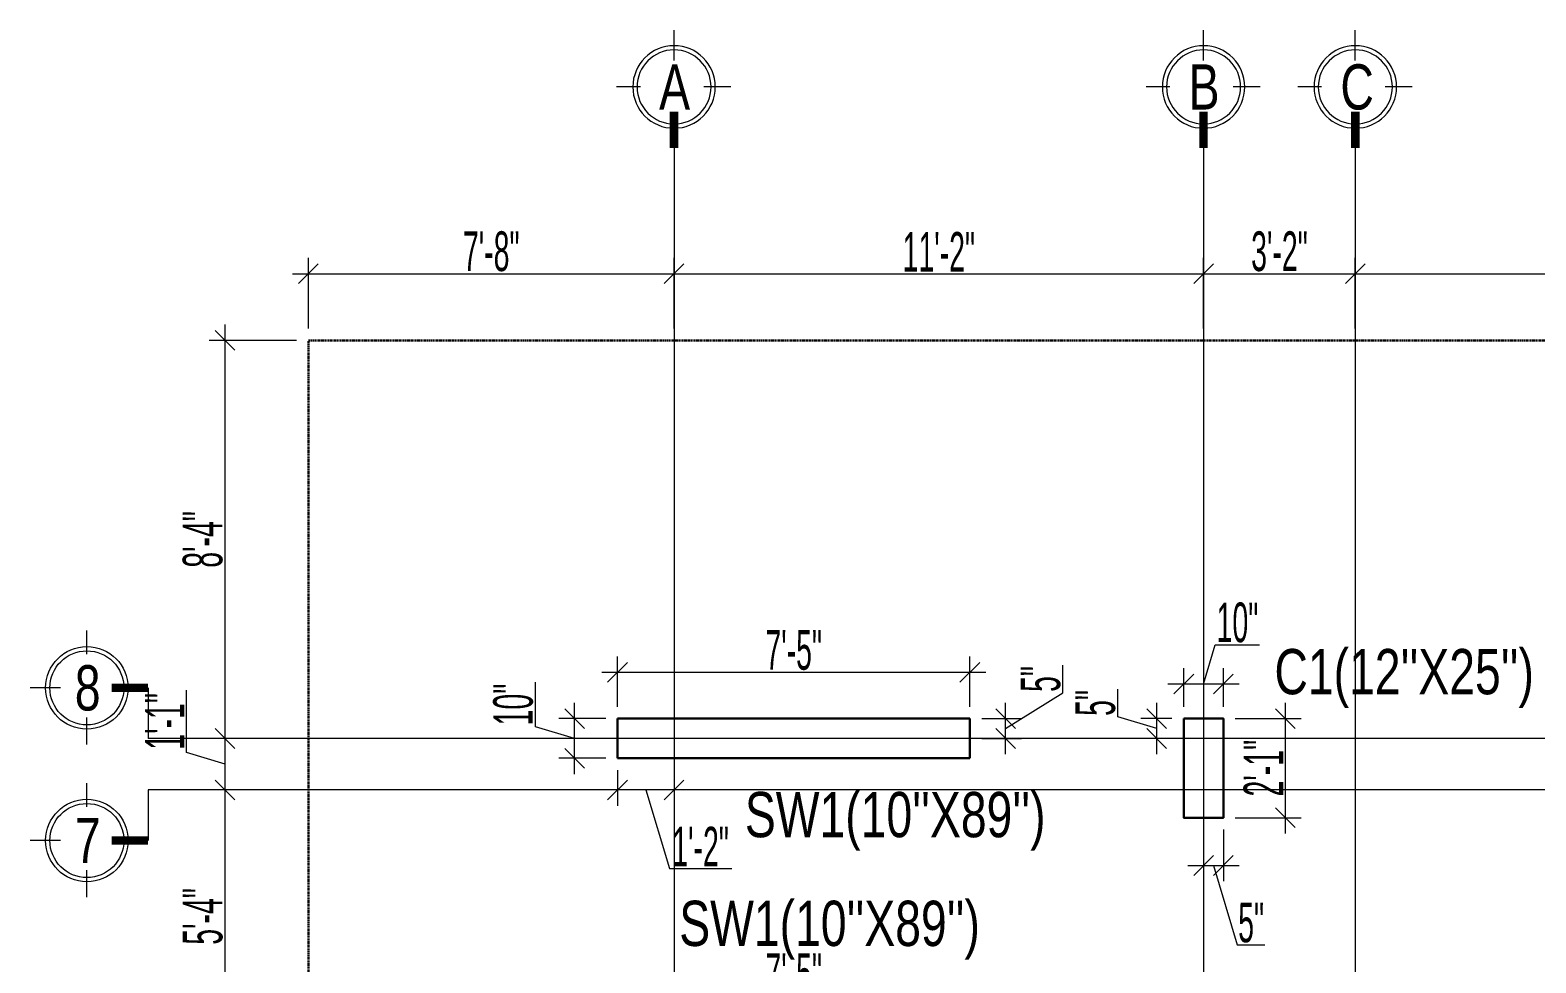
# Model space of a CAD drawing. Header units: inches. Extents: x 283072 to 301462, y 26630 to 62925.
# Drawn here: x 290999.7 to 291379.8, y 31584.5 to 31819.8 of the extents above; entities that cross this region are included whole.
import ezdxf

# ---------------------------------------------------------------- set-up
doc = ezdxf.new("R2010")
doc.units = ezdxf.units.IN
doc.header["$MEASUREMENT"] = 0
doc.header["$PDMODE"] = 2
doc.linetypes.add('CENTER2', pattern=[1.125, 0.75, -0.125, 0.125, -0.125])
doc.linetypes.add('DASHDOT', pattern=[25.4, 12.7, -6.35, 0, -6.35])
doc.layers.get('0').update_dxf_attribs({"lineweight": 5})
for name, color, linetype, lineweight in [('BUILDING_OUTER_P3', 1, 'Continuous', 35), ('column', 1, 'Continuous', 30), ('Dime.', 7, 'Continuous', 15), ('Dimension.', 7, 'Continuous', 5), ('Grid+Di', 194, 'CENTER2', 15)]:
    doc.layers.add(name, color=color, linetype=linetype, lineweight=lineweight)
doc.styles.add('ltcnbt', font='swisscl.ttf', dxfattribs={"width": 0.7, "height": 10})
doc.styles.add('style4', font='swisscl.ttf')
doc.dimstyles.new('SCALE-50', dxfattribs={"dimtxt": 9, "dimasz": 5, "dimexe": 4, "dimexo": 3, "dimgap": 0.5, "dimtad": 1, "dimdec": 0, "dimzin": 3, "dimdsep": 46, "dimlunit": 4, "dimtxsty": 'ltcnbt', "dimblk": 'OBLIQUE', "dimcen": 0.09375, "dimdle": 4, "dimclrd": 252, "dimclre": 252, "dimclrt": 7, "dimadec": 0, "dimazin": 0, "dimtfac": 1, "dimtdec": 0, "dimtofl": 0, "dimtmove": 1, "dimatfit": 3, "dimfxl": 3, "dimtolj": 1, "dimtzin": 0, "dimlwd": 15, "dimlwe": 15, "dimarcsym": 0})

# ---------------------------------------------------------------- blocks, each defined once
blk = doc.blocks.new('GN')
at = {"layer": 'Grid+Di', "color": 5, "linetype": 'ByBlock', "lineweight": 0}
for points in [[(0, 7.97), (0, 13.6)], [(-6.26, 0), (-13.44, 0)], [(0, -13.43), (0, -7.03)]]:
    blk.add_lwpolyline(points, dxfattribs=at)
at = {"layer": 'Grid+Di', "color": 5, "linetype": 'ByBlock', "lineweight": 0, "const_width": 2}
blk.add_lwpolyline([(14.47, 0), (5.86, 0)], dxfattribs=at)
at = {"layer": 'Grid+Di', "color": 5, "linetype": 'ByBlock'}
for radius in [9.76, 8.76]:
    blk.add_circle((0, 0), radius, dxfattribs=at)
blk = doc.blocks.new('_Oblique')
at = {"color": 0, "linetype": 'ByBlock', "lineweight": -2}
blk.add_line((-0.5, -0.5), (0.5, 0.5), dxfattribs=at)
blk = doc.blocks.new('*D149')
at = {"layer": 'Defpoints', "color": 0, "linetype": 'ByBlock', "lineweight": 30, "ltscale": 200, "transparency": 16777216}
for p in [(291048.87, 31628.16), (291069.92, 31628.16), (291069.92, 31564.35)]:
    blk.add_point(p, dxfattribs=at)
at = {"layer": 'Dimension.', "color": 252, "lineweight": 15, "ltscale": 200, "transparency": 16777216}
for p, q in [((291048.87, 31560.35), (291048.87, 31632.16)), ((291066.92, 31628.16), (291044.87, 31628.16)), ((291066.92, 31564.35), (291044.87, 31564.35))]:
    blk.add_line(p, q, dxfattribs=at)
at = {"layer": 'Dimension.', "color": 252, "linetype": 'ByBlock', "lineweight": 15, "ltscale": 200, "transparency": 16777216, "xscale": 5, "yscale": 5, "zscale": 5}
for p, rotation in [((291048.87, 31628.16), 90), ((291048.87, 31564.35), 270)]:
    blk.add_blockref('_Oblique', p, dxfattribs=dict(at, rotation=rotation))
at = {"layer": 'Dimension.', "color": 7, "linetype": 'ByBlock', "lineweight": 15, "ltscale": 200, "transparency": 16777216, "insert": (291043.27, 31596.26), "char_height": 10, "attachment_point": 5, "rotation": 90, "style": 'ltcnbt'}
blk.add_mtext('\\A1;5\'-4"', dxfattribs=at)
blk = doc.blocks.new('*D150')
at = {"layer": 'Defpoints', "color": 0, "linetype": 'ByBlock', "lineweight": 30, "ltscale": 200, "transparency": 16777216}
for p in [(291048.87, 31641.16), (291069.92, 31641.16), (291069.92, 31628.16)]:
    blk.add_point(p, dxfattribs=at)
at = {"layer": 'Dimension.', "color": 252, "lineweight": 15, "ltscale": 200, "transparency": 16777216}
for p, q in [((291039.12, 31637.58), (291039.12, 31653.36)), ((291048.87, 31624.16), (291048.87, 31645.16)), ((291066.92, 31641.16), (291044.87, 31641.16)), ((291048.87, 31634.66), (291039.12, 31637.58)), ((291066.92, 31628.16), (291044.87, 31628.16))]:
    blk.add_line(p, q, dxfattribs=at)
at = {"layer": 'Dimension.', "color": 252, "linetype": 'ByBlock', "lineweight": 15, "ltscale": 200, "transparency": 16777216, "xscale": 5, "yscale": 5, "zscale": 5}
for p, rotation in [((291048.87, 31641.16), 90), ((291048.87, 31628.16), 270)]:
    blk.add_blockref('_Oblique', p, dxfattribs=dict(at, rotation=rotation))
at = {"layer": 'Dimension.', "color": 7, "linetype": 'ByBlock', "lineweight": 15, "ltscale": 200, "transparency": 16777216, "insert": (291033.62, 31645.47), "char_height": 10, "attachment_point": 5, "rotation": 90, "style": 'ltcnbt'}
blk.add_mtext('\\A1;1\'-1"', dxfattribs=at)
blk = doc.blocks.new('*D55')
at = {"layer": 'Defpoints', "color": 0, "linetype": 'ByBlock', "lineweight": 30, "ltscale": 200, "transparency": 16777216}
for p in [(291048.87, 31741.58), (291069.92, 31741.58), (291069.92, 31641.16)]:
    blk.add_point(p, dxfattribs=at)
at = {"layer": 'Dimension.', "color": 252, "lineweight": 15, "ltscale": 200, "transparency": 16777216}
for p, q in [((291048.87, 31637.16), (291048.87, 31745.58)), ((291066.92, 31741.58), (291044.87, 31741.58)), ((291066.92, 31641.16), (291044.87, 31641.16))]:
    blk.add_line(p, q, dxfattribs=at)
at = {"layer": 'Dimension.', "color": 252, "linetype": 'ByBlock', "lineweight": 15, "ltscale": 200, "transparency": 16777216, "xscale": 5, "yscale": 5, "zscale": 5}
for p, rotation in [((291048.87, 31741.58), 90), ((291048.87, 31641.16), 270)]:
    blk.add_blockref('_Oblique', p, dxfattribs=dict(at, rotation=rotation))
at = {"layer": 'Dimension.', "color": 7, "linetype": 'ByBlock', "lineweight": 15, "ltscale": 200, "transparency": 16777216, "insert": (291043.25, 31691.37), "char_height": 10, "attachment_point": 5, "rotation": 90, "style": 'ltcnbt'}
blk.add_mtext('\\A1;8\'-4"', dxfattribs=at)
blk = doc.blocks.new('*D56')
at = {"layer": 'Defpoints', "color": 0, "linetype": 'ByBlock', "lineweight": 30, "ltscale": 200, "transparency": 16777216}
for p in [(291162.23, 31758.39), (291069.92, 31741.58), (291162.23, 31741.58)]:
    blk.add_point(p, dxfattribs=at)
at = {"layer": 'Dimension.', "color": 252, "lineweight": 15, "ltscale": 200, "transparency": 16777216}
for p, q in [((291069.92, 31744.58), (291069.92, 31762.39)), ((291162.23, 31744.58), (291162.23, 31762.39)), ((291065.92, 31758.39), (291166.23, 31758.39))]:
    blk.add_line(p, q, dxfattribs=at)
at = {"layer": 'Dimension.', "color": 252, "linetype": 'ByBlock', "lineweight": 15, "ltscale": 200, "transparency": 16777216, "xscale": 5, "yscale": 5, "zscale": 5, "rotation": 180}
blk.add_blockref('_Oblique', (291069.92, 31758.39), dxfattribs=at)
at = {"layer": 'Dimension.', "color": 252, "linetype": 'ByBlock', "lineweight": 15, "ltscale": 200, "transparency": 16777216, "xscale": 5, "yscale": 5, "zscale": 5}
blk.add_blockref('_Oblique', (291162.23, 31758.39), dxfattribs=at)
at = {"layer": 'Dimension.', "color": 7, "linetype": 'ByBlock', "lineweight": 15, "ltscale": 200, "transparency": 16777216, "insert": (291116.08, 31764.01), "char_height": 10, "attachment_point": 5, "style": 'ltcnbt'}
blk.add_mtext('\\A1;7\'-8"', dxfattribs=at)
blk = doc.blocks.new('*D57')
at = {"layer": 'Defpoints', "color": 0, "linetype": 'ByBlock', "lineweight": 30, "ltscale": 200, "transparency": 16777216}
for p in [(291295.92, 31758.39), (291162.23, 31741.58), (291295.92, 31741.58)]:
    blk.add_point(p, dxfattribs=at)
at = {"layer": 'Dimension.', "color": 252, "lineweight": 15, "ltscale": 200, "transparency": 16777216}
for p, q in [((291162.23, 31744.58), (291162.23, 31762.39)), ((291295.92, 31744.58), (291295.92, 31762.39)), ((291158.23, 31758.39), (291299.92, 31758.39))]:
    blk.add_line(p, q, dxfattribs=at)
at = {"layer": 'Dimension.', "color": 252, "linetype": 'ByBlock', "lineweight": 15, "ltscale": 200, "transparency": 16777216, "xscale": 5, "yscale": 5, "zscale": 5, "rotation": 180}
blk.add_blockref('_Oblique', (291162.23, 31758.39), dxfattribs=at)
at = {"layer": 'Dimension.', "color": 252, "linetype": 'ByBlock', "lineweight": 15, "ltscale": 200, "transparency": 16777216, "xscale": 5, "yscale": 5, "zscale": 5}
blk.add_blockref('_Oblique', (291295.92, 31758.39), dxfattribs=at)
at = {"layer": 'Dimension.', "color": 7, "linetype": 'ByBlock', "lineweight": 15, "ltscale": 200, "transparency": 16777216, "insert": (291229.08, 31763.91), "char_height": 10, "attachment_point": 5, "style": 'ltcnbt'}
blk.add_mtext('\\A1;11\'-2"', dxfattribs=at)
blk = doc.blocks.new('*D58')
at = {"layer": 'Defpoints', "color": 0, "linetype": 'ByBlock', "lineweight": 30, "ltscale": 200, "transparency": 16777216}
for p in [(291334.23, 31758.39), (291295.92, 31741.58), (291334.23, 31741.58)]:
    blk.add_point(p, dxfattribs=at)
at = {"layer": 'Dimension.', "color": 252, "lineweight": 15, "ltscale": 200, "transparency": 16777216}
for p, q in [((291295.92, 31744.58), (291295.92, 31762.39)), ((291334.23, 31744.58), (291334.23, 31762.39)), ((291291.92, 31758.39), (291338.23, 31758.39))]:
    blk.add_line(p, q, dxfattribs=at)
at = {"layer": 'Dimension.', "color": 252, "linetype": 'ByBlock', "lineweight": 15, "ltscale": 200, "transparency": 16777216, "xscale": 5, "yscale": 5, "zscale": 5, "rotation": 180}
blk.add_blockref('_Oblique', (291295.92, 31758.39), dxfattribs=at)
at = {"layer": 'Dimension.', "color": 252, "linetype": 'ByBlock', "lineweight": 15, "ltscale": 200, "transparency": 16777216, "xscale": 5, "yscale": 5, "zscale": 5}
blk.add_blockref('_Oblique', (291334.23, 31758.39), dxfattribs=at)
at = {"layer": 'Dimension.', "color": 7, "linetype": 'ByBlock', "lineweight": 15, "ltscale": 200, "transparency": 16777216, "insert": (291315.08, 31764.01), "char_height": 10, "attachment_point": 5, "style": 'ltcnbt'}
blk.add_mtext('\\A1;3\'-2"', dxfattribs=at)
blk = doc.blocks.new('*D59')
at = {"layer": 'Defpoints', "color": 0, "linetype": 'ByBlock', "lineweight": 30, "ltscale": 200, "transparency": 16777216}
for p in [(291504.23, 31758.39), (291334.23, 31741.58), (291504.23, 31741.58)]:
    blk.add_point(p, dxfattribs=at)
at = {"layer": 'Dimension.', "color": 252, "lineweight": 15, "ltscale": 200, "transparency": 16777216}
for p, q in [((291334.23, 31744.58), (291334.23, 31762.39)), ((291504.23, 31744.58), (291504.23, 31762.39)), ((291330.23, 31758.39), (291508.23, 31758.39))]:
    blk.add_line(p, q, dxfattribs=at)
at = {"layer": 'Dimension.', "color": 252, "linetype": 'ByBlock', "lineweight": 15, "ltscale": 200, "transparency": 16777216, "xscale": 5, "yscale": 5, "zscale": 5, "rotation": 180}
blk.add_blockref('_Oblique', (291334.23, 31758.39), dxfattribs=at)
at = {"layer": 'Dimension.', "color": 252, "linetype": 'ByBlock', "lineweight": 15, "ltscale": 200, "transparency": 16777216, "xscale": 5, "yscale": 5, "zscale": 5}
blk.add_blockref('_Oblique', (291504.23, 31758.39), dxfattribs=at)
at = {"layer": 'Dimension.', "color": 7, "linetype": 'ByBlock', "lineweight": 15, "ltscale": 200, "transparency": 16777216, "insert": (291419.23, 31763.91), "char_height": 10, "attachment_point": 5, "style": 'ltcnbt'}
blk.add_mtext('\\A1;14\'-2"', dxfattribs=at)
blk = doc.blocks.new('*D83')
at = {"layer": 'Defpoints', "color": 0, "linetype": 'ByBlock', "lineweight": 30, "ltscale": 200, "transparency": 16777216}
for p in [(291300.92, 31646.16), (291300.92, 31621.16), (291316.54, 31621.16)]:
    blk.add_point(p, dxfattribs=at)
at = {"layer": 'Dimension.', "color": 252, "lineweight": 15, "ltscale": 200, "transparency": 16777216}
for p, q in [((291316.54, 31650.16), (291316.54, 31617.16)), ((291303.92, 31646.16), (291320.54, 31646.16)), ((291303.92, 31621.16), (291320.54, 31621.16))]:
    blk.add_line(p, q, dxfattribs=at)
at = {"layer": 'Dimension.', "color": 252, "linetype": 'ByBlock', "lineweight": 15, "ltscale": 200, "transparency": 16777216, "xscale": 5, "yscale": 5, "zscale": 5}
for p, rotation in [((291316.54, 31646.16), 90), ((291316.54, 31621.16), 270)]:
    blk.add_blockref('_Oblique', p, dxfattribs=dict(at, rotation=rotation))
at = {"layer": 'Dimension.', "color": 7, "linetype": 'ByBlock', "lineweight": 15, "ltscale": 200, "transparency": 16777216, "insert": (291311.02, 31633.66), "char_height": 10, "attachment_point": 5, "rotation": 90, "style": 'ltcnbt'}
blk.add_mtext('\\A1;2\'-1"', dxfattribs=at)
blk = doc.blocks.new('*D84')
at = {"layer": 'Defpoints', "color": 0, "linetype": 'ByBlock', "lineweight": 30, "ltscale": 200, "transparency": 16777216}
for p in [(291290.92, 31654.89), (291290.92, 31646.16), (291300.92, 31646.16)]:
    blk.add_point(p, dxfattribs=at)
at = {"layer": 'Dimension.', "color": 252, "lineweight": 15, "ltscale": 200, "transparency": 16777216}
for p, q in [((291295.92, 31654.89), (291298.88, 31664.76)), ((291298.88, 31664.76), (291310.08, 31664.76)), ((291290.92, 31649.16), (291290.92, 31658.89)), ((291300.92, 31649.16), (291300.92, 31658.89)), ((291304.92, 31654.89), (291286.92, 31654.89))]:
    blk.add_line(p, q, dxfattribs=at)
at = {"layer": 'Dimension.', "color": 252, "linetype": 'ByBlock', "lineweight": 15, "ltscale": 200, "transparency": 16777216, "xscale": 5, "yscale": 5, "zscale": 5, "rotation": 180}
blk.add_blockref('_Oblique', (291290.92, 31654.89), dxfattribs=at)
at = {"layer": 'Dimension.', "color": 252, "linetype": 'ByBlock', "lineweight": 15, "ltscale": 200, "transparency": 16777216, "xscale": 5, "yscale": 5, "zscale": 5}
blk.add_blockref('_Oblique', (291300.92, 31654.89), dxfattribs=at)
at = {"layer": 'Dimension.', "color": 7, "linetype": 'ByBlock', "lineweight": 15, "ltscale": 200, "transparency": 16777216, "insert": (291304.48, 31670.38), "char_height": 10, "attachment_point": 5, "style": 'ltcnbt'}
blk.add_mtext('\\A1;10"', dxfattribs=at)
blk = doc.blocks.new('*D85')
at = {"layer": 'Defpoints', "color": 0, "linetype": 'ByBlock', "lineweight": 30, "ltscale": 200, "transparency": 16777216}
for p in [(291147.97, 31657.83), (291147.97, 31646.16), (291236.92, 31646.16)]:
    blk.add_point(p, dxfattribs=at)
at = {"layer": 'Dimension.', "color": 252, "lineweight": 15, "ltscale": 200, "transparency": 16777216}
for p, q in [((291147.97, 31649.16), (291147.97, 31661.83)), ((291236.92, 31649.16), (291236.92, 31661.83)), ((291240.92, 31657.83), (291143.97, 31657.83))]:
    blk.add_line(p, q, dxfattribs=at)
at = {"layer": 'Dimension.', "color": 252, "linetype": 'ByBlock', "lineweight": 15, "ltscale": 200, "transparency": 16777216, "xscale": 5, "yscale": 5, "zscale": 5, "rotation": 180}
blk.add_blockref('_Oblique', (291147.97, 31657.83), dxfattribs=at)
at = {"layer": 'Dimension.', "color": 252, "linetype": 'ByBlock', "lineweight": 15, "ltscale": 200, "transparency": 16777216, "xscale": 5, "yscale": 5, "zscale": 5}
blk.add_blockref('_Oblique', (291236.92, 31657.83), dxfattribs=at)
at = {"layer": 'Dimension.', "color": 7, "linetype": 'ByBlock', "lineweight": 15, "ltscale": 200, "transparency": 16777216, "insert": (291192.44, 31663.43), "char_height": 10, "attachment_point": 5, "style": 'ltcnbt'}
blk.add_mtext('\\A1;7\'-5"', dxfattribs=at)
blk = doc.blocks.new('*D86')
at = {"layer": 'Defpoints', "color": 0, "linetype": 'ByBlock', "lineweight": 30, "ltscale": 200, "transparency": 16777216}
for p in [(291147.97, 31576.24), (291147.97, 31569.35), (291236.92, 31569.35)]:
    blk.add_point(p, dxfattribs=at)
at = {"layer": 'Dimension.', "color": 252, "lineweight": 15, "ltscale": 200, "transparency": 16777216}
for p, q in [((291147.97, 31572.35), (291147.97, 31580.24)), ((291236.92, 31572.35), (291236.92, 31580.24)), ((291240.92, 31576.24), (291143.97, 31576.24))]:
    blk.add_line(p, q, dxfattribs=at)
at = {"layer": 'Dimension.', "color": 252, "linetype": 'ByBlock', "lineweight": 15, "ltscale": 200, "transparency": 16777216, "xscale": 5, "yscale": 5, "zscale": 5, "rotation": 180}
blk.add_blockref('_Oblique', (291147.97, 31576.24), dxfattribs=at)
at = {"layer": 'Dimension.', "color": 252, "linetype": 'ByBlock', "lineweight": 15, "ltscale": 200, "transparency": 16777216, "xscale": 5, "yscale": 5, "zscale": 5}
blk.add_blockref('_Oblique', (291236.92, 31576.24), dxfattribs=at)
at = {"layer": 'Dimension.', "color": 7, "linetype": 'ByBlock', "lineweight": 15, "ltscale": 200, "transparency": 16777216, "insert": (291192.44, 31581.85), "char_height": 10, "attachment_point": 5, "style": 'ltcnbt'}
blk.add_mtext('\\A1;7\'-5"', dxfattribs=at)
blk = doc.blocks.new('*D122')
at = {"layer": 'Defpoints', "color": 0, "linetype": 'ByBlock', "lineweight": 30, "ltscale": 200, "transparency": 16777216}
for p in [(291236.92, 31646.16), (291245.93, 31646.16), (291236.92, 31641.16)]:
    blk.add_point(p, dxfattribs=at)
at = {"layer": 'Dimension.', "color": 252, "lineweight": 15, "ltscale": 200, "transparency": 16777216}
for p, q in [((291260.39, 31652.67), (291260.39, 31659.65)), ((291245.93, 31643.66), (291260.39, 31652.67)), ((291245.93, 31637.16), (291245.93, 31650.16)), ((291239.92, 31646.16), (291249.93, 31646.16)), ((291239.92, 31641.16), (291249.93, 31641.16))]:
    blk.add_line(p, q, dxfattribs=at)
at = {"layer": 'Dimension.', "color": 252, "linetype": 'ByBlock', "lineweight": 15, "ltscale": 200, "transparency": 16777216, "xscale": 5, "yscale": 5, "zscale": 5}
for p, rotation in [((291245.93, 31646.16), 90), ((291245.93, 31641.16), 270)]:
    blk.add_blockref('_Oblique', p, dxfattribs=dict(at, rotation=rotation))
at = {"layer": 'Dimension.', "color": 7, "linetype": 'ByBlock', "lineweight": 15, "ltscale": 200, "transparency": 16777216, "insert": (291254.79, 31656.16), "char_height": 10, "attachment_point": 5, "rotation": 90, "style": 'ltcnbt'}
blk.add_mtext('\\A1;5"', dxfattribs=at)
blk = doc.blocks.new('*D123')
at = {"layer": 'Defpoints', "color": 0, "linetype": 'ByBlock', "lineweight": 30, "ltscale": 200, "transparency": 16777216}
for p in [(291147.97, 31636.16), (291162.23, 31636.16), (291147.97, 31628.16)]:
    blk.add_point(p, dxfattribs=at)
at = {"layer": 'Dimension.', "color": 252, "lineweight": 15, "ltscale": 200, "transparency": 16777216}
for p, q in [((291147.97, 31633.16), (291147.97, 31624.16)), ((291162.23, 31633.16), (291162.23, 31624.16)), ((291166.23, 31628.16), (291143.97, 31628.16)), ((291155.1, 31628.16), (291161.04, 31608.35)), ((291161.04, 31608.35), (291176.81, 31608.35))]:
    blk.add_line(p, q, dxfattribs=at)
at = {"layer": 'Dimension.', "color": 252, "linetype": 'ByBlock', "lineweight": 15, "ltscale": 200, "transparency": 16777216, "xscale": 5, "yscale": 5, "zscale": 5, "rotation": 180}
blk.add_blockref('_Oblique', (291147.97, 31628.16), dxfattribs=at)
at = {"layer": 'Dimension.', "color": 252, "linetype": 'ByBlock', "lineweight": 15, "ltscale": 200, "transparency": 16777216, "xscale": 5, "yscale": 5, "zscale": 5}
blk.add_blockref('_Oblique', (291162.23, 31628.16), dxfattribs=at)
at = {"layer": 'Dimension.', "color": 7, "linetype": 'ByBlock', "lineweight": 15, "ltscale": 200, "transparency": 16777216, "insert": (291168.93, 31613.87), "char_height": 10, "attachment_point": 5, "style": 'ltcnbt'}
blk.add_mtext('\\A1;1\'-2"', dxfattribs=at)
blk = doc.blocks.new('*D124')
at = {"layer": 'Defpoints', "color": 0, "linetype": 'ByBlock', "lineweight": 30, "ltscale": 200, "transparency": 16777216}
for p in [(291137.13, 31646.16), (291147.97, 31646.16), (291147.97, 31636.16)]:
    blk.add_point(p, dxfattribs=at)
at = {"layer": 'Dimension.', "color": 252, "lineweight": 15, "ltscale": 200, "transparency": 16777216}
for p, q in [((291127.26, 31644.12), (291127.26, 31655.32)), ((291137.13, 31632.16), (291137.13, 31650.16)), ((291144.97, 31646.16), (291133.13, 31646.16)), ((291137.13, 31641.16), (291127.26, 31644.12)), ((291144.97, 31636.16), (291133.13, 31636.16))]:
    blk.add_line(p, q, dxfattribs=at)
at = {"layer": 'Dimension.', "color": 252, "linetype": 'ByBlock', "lineweight": 15, "ltscale": 200, "transparency": 16777216, "xscale": 5, "yscale": 5, "zscale": 5}
for p, rotation in [((291137.13, 31646.16), 90), ((291137.13, 31636.16), 270)]:
    blk.add_blockref('_Oblique', p, dxfattribs=dict(at, rotation=rotation))
at = {"layer": 'Dimension.', "color": 7, "linetype": 'ByBlock', "lineweight": 15, "ltscale": 200, "transparency": 16777216, "insert": (291121.64, 31649.72), "char_height": 10, "attachment_point": 5, "rotation": 90, "style": 'ltcnbt'}
blk.add_mtext('\\A1;10"', dxfattribs=at)
blk = doc.blocks.new('*D125')
at = {"layer": 'Defpoints', "color": 0, "linetype": 'ByBlock', "lineweight": 30, "ltscale": 200, "transparency": 16777216}
for p in [(291284.1, 31646.16), (291290.92, 31646.16), (291290.92, 31641.16)]:
    blk.add_point(p, dxfattribs=at)
at = {"layer": 'Dimension.', "color": 252, "lineweight": 15, "ltscale": 200, "transparency": 16777216}
for p, q in [((291274.25, 31646.61), (291274.25, 31653.6)), ((291284.1, 31637.16), (291284.1, 31650.16)), ((291284.1, 31643.66), (291274.25, 31646.61)), ((291287.92, 31646.16), (291280.1, 31646.16)), ((291287.92, 31641.16), (291280.1, 31641.16))]:
    blk.add_line(p, q, dxfattribs=at)
at = {"layer": 'Dimension.', "color": 252, "linetype": 'ByBlock', "lineweight": 15, "ltscale": 200, "transparency": 16777216, "xscale": 5, "yscale": 5, "zscale": 5}
for p, rotation in [((291284.1, 31646.16), 90), ((291284.1, 31641.16), 270)]:
    blk.add_blockref('_Oblique', p, dxfattribs=dict(at, rotation=rotation))
at = {"layer": 'Dimension.', "color": 7, "linetype": 'ByBlock', "lineweight": 15, "ltscale": 200, "transparency": 16777216, "insert": (291268.64, 31650.11), "char_height": 10, "attachment_point": 5, "rotation": 90, "style": 'ltcnbt'}
blk.add_mtext('\\A1;5"', dxfattribs=at)
blk = doc.blocks.new('*D126')
at = {"layer": 'Defpoints', "color": 0, "linetype": 'ByBlock', "lineweight": 30, "ltscale": 200, "transparency": 16777216}
for p in [(291295.92, 31621.16), (291300.92, 31621.16), (291300.92, 31609.12)]:
    blk.add_point(p, dxfattribs=at)
at = {"layer": 'Dimension.', "color": 252, "lineweight": 15, "ltscale": 200, "transparency": 16777216}
for p, q in [((291295.92, 31618.16), (291295.92, 31605.12)), ((291300.92, 31618.16), (291300.92, 31605.12)), ((291291.92, 31609.12), (291304.92, 31609.12)), ((291298.42, 31609.12), (291304.44, 31589.07)), ((291304.44, 31589.07), (291311.42, 31589.07))]:
    blk.add_line(p, q, dxfattribs=at)
at = {"layer": 'Dimension.', "color": 252, "linetype": 'ByBlock', "lineweight": 15, "ltscale": 200, "transparency": 16777216, "xscale": 5, "yscale": 5, "zscale": 5, "rotation": 180}
blk.add_blockref('_Oblique', (291295.92, 31609.12), dxfattribs=at)
at = {"layer": 'Dimension.', "color": 252, "linetype": 'ByBlock', "lineweight": 15, "ltscale": 200, "transparency": 16777216, "xscale": 5, "yscale": 5, "zscale": 5}
blk.add_blockref('_Oblique', (291300.92, 31609.12), dxfattribs=at)
at = {"layer": 'Dimension.', "color": 7, "linetype": 'ByBlock', "lineweight": 15, "ltscale": 200, "transparency": 16777216, "insert": (291307.93, 31594.67), "char_height": 10, "attachment_point": 5, "style": 'ltcnbt'}
blk.add_mtext('\\A1;5"', dxfattribs=at)
blk = doc.blocks.new('WT43T2')
at = {"layer": 'column'}
for p, q in [((293094.37, 47288.89), (293094.37, 47298.89)), ((293183.32, 47298.89), (293094.37, 47298.89)), ((293183.32, 47298.89), (293183.32, 47288.89)), ((293183.32, 47288.89), (293094.37, 47288.89))]:
    blk.add_line(p, q, dxfattribs=at)
blk.add_lwpolyline([(293237.32, 47298.89), (293247.32, 47298.89), (293247.32, 47273.89), (293237.32, 47273.89)], close=True, dxfattribs=at)

msp = doc.modelspace()

# ---------------------------------------------------------------- linework, layer by layer
at = {"layer": 'BUILDING_OUTER_P3', "linetype": 'DASHDOT', "lineweight": 30, "ltscale": 0.02}
for p, q in [((291069.92011, 30586.57655), (291069.92011, 31741.57655)), ((291069.92011, 31741.57655), (291557.92011, 31741.57655)), ((291069.92011, 30586.57655), (291069.92011, 31741.57655))]:
    msp.add_line(p, q, dxfattribs=at)
at = {"layer": 'Grid+Di', "linetype": 'ByBlock', "lineweight": 15, "ltscale": 200}
for p, q in [((291162.23038, 31790.0805), (291162.23038, 30523.97835)), ((291295.92011, 31790.0805), (291295.92011, 30523.97835)), ((291334.23261, 31790.0805), (291334.23261, 30523.97835)), ((291029.42321, 31653.91678), (291029.42321, 31641.15949)), ((291604.75505, 31641.15949), (291029.42321, 31641.15949)), ((291604.75505, 31628.15949), (291029.42321, 31628.15949)), ((291029.42321, 31628.15949), (291029.42321, 31615.4022))]:
    msp.add_line(p, q, dxfattribs=at)

# ---------------------------------------------------------------- block references
at = {"layer": 'column', "linetype": 'ByBlock', "lineweight": 15}
msp.add_blockref('WT43T2', (-1946.40262, -15652.72653), dxfattribs=at)
at = {"layer": 'Dime.', "xscale": -1.066601249971427, "yscale": 1.066601249971427, "zscale": 1.06660125, "rotation": 90}
for p in [(291162.23038, 31805.51538), (291295.92011, 31805.51538), (291334.23261, 31805.51538)]:
    msp.add_blockref('GN', p, dxfattribs=at)
at = {"layer": 'Dime.', "xscale": 1.066601249971427, "yscale": 1.066601249971427, "zscale": 1.06660125}
for p in [(291013.98832, 31653.91678), (291013.98832, 31615.4022)]:
    msp.add_blockref('GN', p, dxfattribs=at)

# ---------------------------------------------------------------- texts
at = {"layer": 'Dime.', "style": 'style4'}
for s, p in [('A', (291158.46581, 31799.82115, 0.75826)), ('B', (291292.15554, 31799.82115, 0.75826)), ('C', (291330.46805, 31799.82115, 0.75826)), ("C1(12''X25'')", (291313.81497, 31652.31071, 0.75826)), ('8', (291010.93786, 31648.22254, 0.75826)), ("SW1(10''X89'')", (291180.11538, 31616.24423, 0.75826)), ('7', (291010.93786, 31609.70796, 0.75826)), ("SW1(10''X89'')", (291163.54765, 31588.80304, 0.75826))]:
    msp.add_text(s, height=11.4075, dxfattribs=at).set_placement(p)

# ---------------------------------------------------------------- dimensions: what is measured, and where the dimension line sits
at = {"layer": 'Dimension.', "linetype": 'ByBlock', "lineweight": 15, "ltscale": 200}
for base, p1, p2, picture, middle in [((291162.23038, 31758.38923), (291069.92011, 31741.57655), (291162.23038, 31741.57655), '*D56', (291116.07524, 31764.01046)), ((291295.92011, 31758.38923), (291162.23038, 31741.57655), (291295.92011, 31741.57655), '*D57', (291229.07524, 31763.90889)), ((291334.23261, 31758.38923), (291295.92011, 31741.57655), (291334.23261, 31741.57655), '*D58', (291315.07636, 31764.01046)), ((291504.23261, 31758.38923), (291334.23261, 31741.57655), (291504.23261, 31741.57655), '*D59', (291419.23261, 31763.90889)), ((291290.92011, 31654.88822), (291300.92011, 31646.15949), (291290.92011, 31646.15949), '*D84', (291299.38148, 31670.38068)), ((291147.96537, 31657.8253), (291236.92011, 31646.15949), (291147.96537, 31646.15949), '*D85', (291192.44274, 31663.42687)), ((291147.96537, 31628.15949), (291162.23038, 31636.15949), (291147.96537, 31636.15949), '*D123', (291161.54057, 31613.87017)), ((291300.92011, 31609.12042), (291295.92011, 31621.15949), (291300.92011, 31621.15949), '*D126', (291304.93653, 31594.66727)), ((291147.96537, 31576.24388), (291236.92011, 31569.35054), (291147.96537, 31569.35054), '*D86', (291192.44274, 31581.84545))]:
    dim = msp.add_linear_dim(base=base, p1=p1, p2=p2, dimstyle='SCALE-50', dxfattribs=at)
    dim.commit()
    dim.dimension.update_dxf_attribs({"geometry": picture, "text_midpoint": middle})
for base, p1, p2, picture, middle in [((291048.86994, 31741.57655), (291069.92011, 31641.15949), (291069.92011, 31741.57655), '*D55', (291043.24871, 31691.36802)), ((291048.86994, 31641.15949), (291069.92011, 31628.15949), (291069.92011, 31641.15949), '*D150', (291033.61994, 31638.08449)), ((291137.13048, 31646.15949), (291147.96537, 31636.15949), (291147.96537, 31646.15949), '*D124', (291121.63801, 31644.62086)), ((291284.09683, 31646.15949), (291290.92011, 31641.15949), (291290.92011, 31646.15949), '*D125', (291268.64369, 31647.11496)), ((291316.54432, 31621.15949), (291300.92011, 31646.15949), (291300.92011, 31621.15949), '*D83', (291311.02466, 31633.65949)), ((291048.86994, 31628.15949), (291069.92011, 31564.35054), (291069.92011, 31628.15949), '*D149', (291043.26837, 31596.25502))]:
    dim = msp.add_linear_dim(base=base, p1=p1, p2=p2, angle=90, dimstyle='SCALE-50', dxfattribs=at)
    dim.commit()
    dim.dimension.update_dxf_attribs({"geometry": picture, "text_midpoint": middle})
dim = msp.add_linear_dim(base=(291245.93458, 31646.15949), p1=(291236.92011, 31641.15949), p2=(291236.92011, 31646.15949), angle=90, dimstyle='SCALE-50', dxfattribs=at)
dim.commit()
dim.dimension.update_dxf_attribs({"geometry": '*D122', "text_midpoint": (291260.38772, 31653.16673), "dimtype": 160})

doc.saveas('drawing.dxf')
